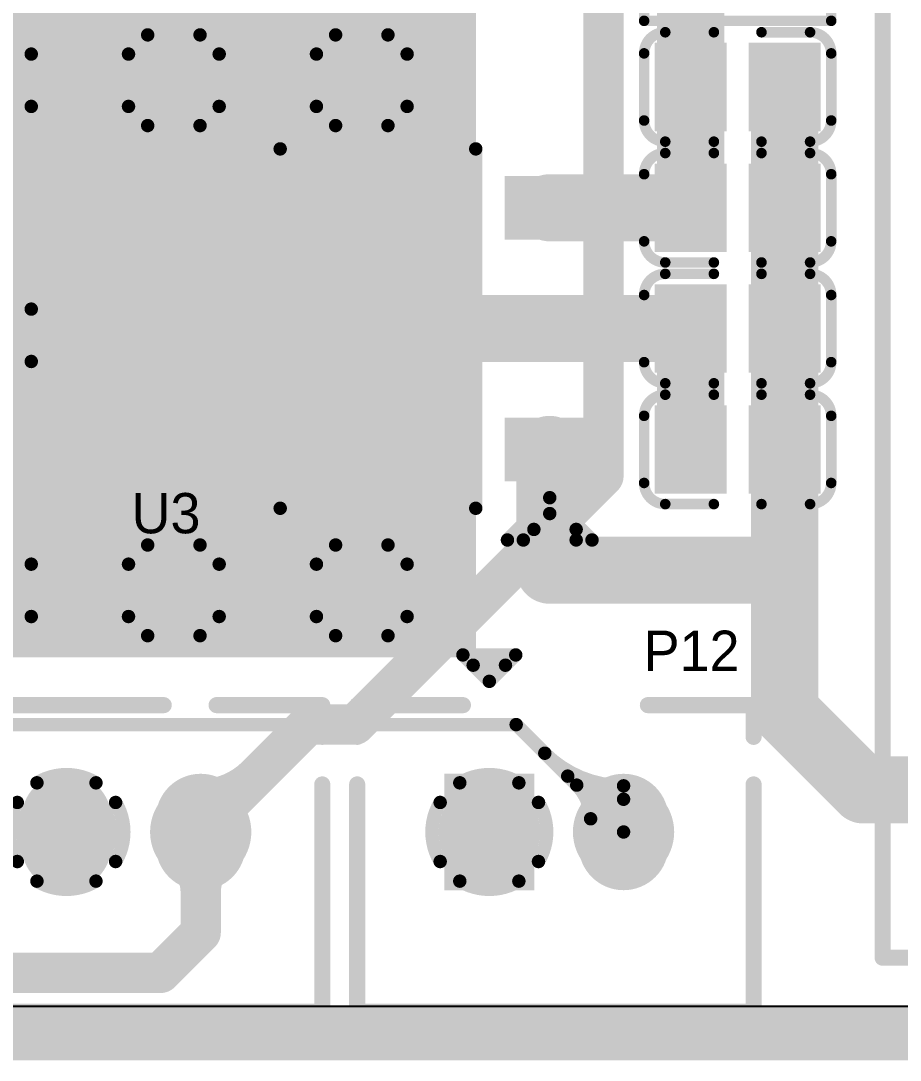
# Model space of a CAD drawing. Header units: millimetres. Extents: x 3.32 to 12.49, y 5.66 to 10.73.
# Drawn here: x 8.353 to 9.008, y 5.684 to 6.458 of the extents above; entities that cross this region are included whole.
import ezdxf

# ---------------------------------------------------------------- set-up
doc = ezdxf.new("R2010")
doc.units = ezdxf.units.MM
doc.header["$MEASUREMENT"] = 0
for name, color, linetype in [('BottomLayer', 5, 'Continuous'), ('BottomSolder', 6, 'Continuous'), ('InternalPlane1', 76, 'Continuous'), ('InternalPlane2', 16, 'Continuous'), ('KeepOutLayer', 6, 'Continuous'), ('MultiLayer', 9, 'Continuous'), ('PadHoleLayer', 156, 'Continuous'), ('TopLayer', 1, 'Continuous'), ('TopOverlay', 2, 'Continuous'), ('TopPaste', 8, 'Continuous'), ('TopSolder', 216, 'Continuous'), ('ViaHoleLayer', 16, 'Continuous')]:
    doc.layers.add(name, color=color, linetype=linetype)

# ---------------------------------------------------------------- blocks, each defined once
blk = doc.blocks.new('DC_DC_1X1_96')
at = {"layer": 'TopOverlay', "const_width": 0.012}
for points in [[(0.925, 0.625), (-0.125, 0.625)], [(0.925, 0.625), (0.925, -0.425)]]:
    blk.add_lwpolyline(points, dxfattribs=at)
at = {"layer": 'TopOverlay', "const_width": 0.006}
blk.add_lwpolyline([(0.922, 0.625, 1), (0.928, 0.625, 1)], format="xyb", close=True, dxfattribs=at)
blk.add_lwpolyline([(0.922, 0.625, 1), (0.928, 0.625, 1)], format="xyb", close=True, dxfattribs=at)
blk = doc.blocks.new('SOT_223_161')
at = {"layer": 'TopLayer'}
for points in [[(0.06496, 0.27753), (-0.06496, 0.27753), (0.06496, 0.21847), (-0.06496, 0.21847)], [(-0.07032, 0.02953), (-0.10969, 0.02953), (-0.07032, -0.02953), (-0.10969, -0.02953)], [(0.01969, 0.02953), (-0.01969, 0.02953), (0.01969, -0.02953), (-0.01969, -0.02953)], [(0.10969, 0.02953), (0.07032, 0.02953), (0.10969, -0.02953), (0.07032, -0.02953)]]:
    blk.add_solid(points, dxfattribs=at)
at = {"layer": 'TopOverlay', "const_width": 0.01}
for points in [[(-0.13386, 0.20079), (-0.13386, 0.05512)], [(-0.13386, 0.20079), (0.13386, 0.20079)], [(0.13386, 0.20079), (0.13386, 0.05512)], [(-0.13386, 0.05512), (0.13386, 0.05512)], [(-0.15748, 0.0315), (-0.12598, 0)], [(-0.15748, 0.0315), (-0.15748, -0.0315)], [(-0.15748, 0.01969), (-0.14961, 0.01181)], [(-0.15748, 0.01969), (-0.1378, 0)], [(-0.14961, 0.01181), (-0.14961, -0.01969)], [(-0.1378, 0), (-0.15748, -0.01969)], [(-0.12598, 0), (-0.15748, -0.0315)], [(-0.15748, -0.01969), (-0.15748, -0.0315)]]:
    blk.add_lwpolyline(points, dxfattribs=at)
at = {"layer": 'TopOverlay', "const_width": 0.005}
for points in [[(-0.13636, 0.20079, 1), (-0.13136, 0.20079, 1)], [(-0.13636, 0.20079, 1), (-0.13136, 0.20079, 1)], [(0.13136, 0.20079, 1), (0.13636, 0.20079, 1)], [(0.13136, 0.20079, 1), (0.13636, 0.20079, 1)], [(-0.13636, 0.05512, 1), (-0.13136, 0.05512, 1)], [(-0.13636, 0.05512, 1), (-0.13136, 0.05512, 1)], [(0.13136, 0.05512, 1), (0.13636, 0.05512, 1)], [(0.13136, 0.05512, 1), (0.13636, 0.05512, 1)], [(-0.15998, 0.0315, 1), (-0.15498, 0.0315, 1)], [(-0.15998, 0.0315, 1), (-0.15498, 0.0315, 1)], [(-0.15998, 0.01969, 1), (-0.15498, 0.01969, 1)], [(-0.15998, 0.01969, 1), (-0.15498, 0.01969, 1)], [(-0.15211, 0.01181, 1), (-0.14711, 0.01181, 1)], [(-0.15211, 0.01181, 1), (-0.14711, 0.01181, 1)], [(-0.1403, 0, 1), (-0.1353, 0, 1)], [(-0.1403, 0, 1), (-0.1353, 0, 1)], [(-0.12848, 0, 1), (-0.12348, 0, 1)], [(-0.12848, 0, 1), (-0.12348, 0, 1)], [(-0.15998, -0.01969, 1), (-0.15498, -0.01969, 1)], [(-0.15998, -0.01969, 1), (-0.15498, -0.01969, 1)], [(-0.15211, -0.01969, 1), (-0.14711, -0.01969, 1)], [(-0.15998, -0.0315, 1), (-0.15498, -0.0315, 1)], [(-0.15998, -0.0315, 1), (-0.15498, -0.0315, 1)], [(-0.15998, -0.0315, 1), (-0.15498, -0.0315, 1)]]:
    blk.add_lwpolyline(points, format="xyb", close=True, dxfattribs=at)
at = {"layer": 'TopPaste'}
for points in [[(0.06496, 0.27753), (-0.06496, 0.27753), (0.06496, 0.21847), (-0.06496, 0.21847)], [(-0.07032, 0.02953), (-0.10969, 0.02953), (-0.07032, -0.02953), (-0.10969, -0.02953)], [(0.01969, 0.02953), (-0.01969, 0.02953), (0.01969, -0.02953), (-0.01969, -0.02953)], [(0.10969, 0.02953), (0.07032, 0.02953), (0.10969, -0.02953), (0.07032, -0.02953)]]:
    blk.add_solid(points, dxfattribs=at)
at = {"layer": 'TopSolder'}
for points in [[(0.06896, 0.28153), (-0.06896, 0.28153), (0.06896, 0.21447), (-0.06896, 0.21447)], [(-0.06631, 0.03353), (-0.11368, 0.03353), (-0.06631, -0.03353), (-0.11368, -0.03353)], [(0.02369, 0.03353), (-0.02369, 0.03353), (0.02369, -0.03353), (-0.02369, -0.03353)], [(0.11368, 0.03353), (0.06631, 0.03353), (0.11368, -0.03353), (0.06631, -0.03353)]]:
    blk.add_solid(points, dxfattribs=at)
blk = doc.blocks.new('0805_L_193')
at = {"layer": 'TopLayer'}
for points in [[(-0.05787, -0.02894), (-0.0122, -0.02894), (-0.05787, 0.02894), (-0.0122, 0.02894)], [(0.0122, -0.02894), (0.05787, -0.02894), (0.0122, 0.02894), (0.05787, 0.02894)]]:
    blk.add_solid(points, dxfattribs=at)
at = {"layer": 'TopOverlay', "const_width": 0.00787}
for points in [[(0.06968, 0.04075), (-0.06968, 0.04075)], [(-0.06968, 0.04075), (-0.06968, -0.04075)], [(0.06968, 0.04075), (0.06968, -0.04075)], [(0.06968, -0.04075), (-0.06968, -0.04075)]]:
    blk.add_lwpolyline(points, dxfattribs=at)
at = {"layer": 'TopOverlay', "const_width": 0.00394}
for points in [[(-0.07165, 0.04075, 1), (-0.06772, 0.04075, 1)], [(-0.07165, 0.04075, 1), (-0.06772, 0.04075, 1)], [(0.06772, 0.04075, 1), (0.07165, 0.04075, 1)], [(0.06772, 0.04075, 1), (0.07165, 0.04075, 1)], [(-0.07165, -0.04075, 1), (-0.06772, -0.04075, 1)], [(-0.07165, -0.04075, 1), (-0.06772, -0.04075, 1)], [(0.06772, -0.04075, 1), (0.07165, -0.04075, 1)], [(0.06772, -0.04075, 1), (0.07165, -0.04075, 1)]]:
    blk.add_lwpolyline(points, format="xyb", close=True, dxfattribs=at)
at = {"layer": 'TopPaste'}
for points in [[(-0.05787, -0.02894), (-0.0122, -0.02894), (-0.05787, 0.02894), (-0.0122, 0.02894)], [(0.0122, -0.02894), (0.05787, -0.02894), (0.0122, 0.02894), (0.05787, 0.02894)]]:
    blk.add_solid(points, dxfattribs=at)
at = {"layer": 'TopSolder'}
for points in [[(-0.06187, -0.03294), (-0.0082, -0.03294), (-0.06187, 0.03294), (-0.0082, 0.03294)], [(0.0082, -0.03294), (0.06187, -0.03294), (0.0082, 0.03294), (0.06187, 0.03294)]]:
    blk.add_solid(points, dxfattribs=at)
blk = doc.blocks.new('0805_C_235')
at = {"layer": 'TopLayer'}
for points in [[(-0.05787, -0.02894), (-0.0122, -0.02894), (-0.05787, 0.02894), (-0.0122, 0.02894)], [(0.0122, -0.02894), (0.05787, -0.02894), (0.0122, 0.02894), (0.05787, 0.02894)]]:
    blk.add_solid(points, dxfattribs=at)
at = {"layer": 'TopOverlay', "const_width": 0.00787}
for points in [[(-0.06969, 0.025, -0.414214), (-0.05394, 0.04075)], [(0.05394, 0.04075, -0.414213), (0.06969, 0.025)], [(-0.05394, -0.04075, -0.414213), (-0.06969, -0.025)], [(0.06968, -0.025, -0.414214), (0.05394, -0.04075)]]:
    blk.add_lwpolyline(points, format="xyb", dxfattribs=at)
for points in [[(-0.01772, 0.04075), (-0.05394, 0.04075)], [(0.05394, 0.04075), (0.01772, 0.04075)], [(-0.06969, 0.025), (-0.06969, -0.025)], [(0.06968, 0.025), (0.06968, -0.025)], [(-0.01772, -0.04075), (-0.05394, -0.04075)], [(0.05394, -0.04075), (0.01772, -0.04075)]]:
    blk.add_lwpolyline(points, dxfattribs=at)
at = {"layer": 'TopOverlay', "const_width": 0.00394}
for points in [[(-0.05591, 0.04075, 1), (-0.05197, 0.04075, 1)], [(-0.05591, 0.04075, 1), (-0.05197, 0.04075, 1)], [(-0.01969, 0.04075, 1), (-0.01575, 0.04075, 1)], [(0.01575, 0.04075, 1), (0.01969, 0.04075, 1)], [(0.05197, 0.04075, 1), (0.05591, 0.04075, 1)], [(0.05197, 0.04075, 1), (0.05591, 0.04075, 1)], [(-0.07165, 0.025, 1), (-0.06772, 0.025, 1)], [(-0.07165, 0.025, 1), (-0.06772, 0.025, 1)], [(0.06772, 0.025, 1), (0.07165, 0.025, 1)], [(0.06772, 0.025, 1), (0.07165, 0.025, 1)], [(-0.07165, -0.025, 1), (-0.06772, -0.025, 1)], [(-0.07165, -0.025, 1), (-0.06772, -0.025, 1)], [(0.06772, -0.025, 1), (0.07165, -0.025, 1)], [(0.06772, -0.025, 1), (0.07165, -0.025, 1)], [(-0.05591, -0.04075, 1), (-0.05197, -0.04075, 1)], [(-0.05591, -0.04075, 1), (-0.05197, -0.04075, 1)], [(-0.01969, -0.04075, 1), (-0.01575, -0.04075, 1)], [(0.01575, -0.04075, 1), (0.01969, -0.04075, 1)], [(0.05197, -0.04075, 1), (0.05591, -0.04075, 1)], [(0.05197, -0.04075, 1), (0.05591, -0.04075, 1)]]:
    blk.add_lwpolyline(points, format="xyb", close=True, dxfattribs=at)
at = {"layer": 'TopPaste'}
for points in [[(-0.05787, -0.02894), (-0.0122, -0.02894), (-0.05787, 0.02894), (-0.0122, 0.02894)], [(0.0122, -0.02894), (0.05787, -0.02894), (0.0122, 0.02894), (0.05787, 0.02894)]]:
    blk.add_solid(points, dxfattribs=at)
at = {"layer": 'TopSolder'}
for points in [[(-0.06187, -0.03294), (-0.0082, -0.03294), (-0.06187, 0.03294), (-0.0082, 0.03294)], [(0.0082, -0.03294), (0.06187, -0.03294), (0.0082, 0.03294), (0.06187, 0.03294)]]:
    blk.add_solid(points, dxfattribs=at)
blk = doc.blocks.new('0805_C_236')
at = {"layer": 'TopLayer'}
for points in [[(-0.05787, -0.02894), (-0.0122, -0.02894), (-0.05787, 0.02894), (-0.0122, 0.02894)], [(0.0122, -0.02894), (0.05787, -0.02894), (0.0122, 0.02894), (0.05787, 0.02894)]]:
    blk.add_solid(points, dxfattribs=at)
at = {"layer": 'TopOverlay', "const_width": 0.00787}
for points in [[(-0.06969, 0.025, -0.414214), (-0.05394, 0.04075)], [(0.05394, 0.04075, -0.414213), (0.06969, 0.025)], [(-0.05394, -0.04075, -0.414213), (-0.06969, -0.025)], [(0.06968, -0.025, -0.414214), (0.05394, -0.04075)]]:
    blk.add_lwpolyline(points, format="xyb", dxfattribs=at)
for points in [[(-0.01772, 0.04075), (-0.05394, 0.04075)], [(0.05394, 0.04075), (0.01772, 0.04075)], [(-0.06969, 0.025), (-0.06969, -0.025)], [(0.06968, 0.025), (0.06968, -0.025)], [(-0.01772, -0.04075), (-0.05394, -0.04075)], [(0.05394, -0.04075), (0.01772, -0.04075)]]:
    blk.add_lwpolyline(points, dxfattribs=at)
at = {"layer": 'TopOverlay', "const_width": 0.00394}
for points in [[(-0.05591, 0.04075, 1), (-0.05197, 0.04075, 1)], [(-0.05591, 0.04075, 1), (-0.05197, 0.04075, 1)], [(-0.01969, 0.04075, 1), (-0.01575, 0.04075, 1)], [(0.01575, 0.04075, 1), (0.01969, 0.04075, 1)], [(0.05197, 0.04075, 1), (0.05591, 0.04075, 1)], [(0.05197, 0.04075, 1), (0.05591, 0.04075, 1)], [(-0.07165, 0.025, 1), (-0.06772, 0.025, 1)], [(-0.07165, 0.025, 1), (-0.06772, 0.025, 1)], [(0.06772, 0.025, 1), (0.07165, 0.025, 1)], [(0.06772, 0.025, 1), (0.07165, 0.025, 1)], [(-0.07165, -0.025, 1), (-0.06772, -0.025, 1)], [(-0.07165, -0.025, 1), (-0.06772, -0.025, 1)], [(0.06772, -0.025, 1), (0.07165, -0.025, 1)], [(0.06772, -0.025, 1), (0.07165, -0.025, 1)], [(-0.05591, -0.04075, 1), (-0.05197, -0.04075, 1)], [(-0.05591, -0.04075, 1), (-0.05197, -0.04075, 1)], [(-0.01969, -0.04075, 1), (-0.01575, -0.04075, 1)], [(0.01575, -0.04075, 1), (0.01969, -0.04075, 1)], [(0.05197, -0.04075, 1), (0.05591, -0.04075, 1)], [(0.05197, -0.04075, 1), (0.05591, -0.04075, 1)]]:
    blk.add_lwpolyline(points, format="xyb", close=True, dxfattribs=at)
at = {"layer": 'TopPaste'}
for points in [[(-0.05787, -0.02894), (-0.0122, -0.02894), (-0.05787, 0.02894), (-0.0122, 0.02894)], [(0.0122, -0.02894), (0.05787, -0.02894), (0.0122, 0.02894), (0.05787, 0.02894)]]:
    blk.add_solid(points, dxfattribs=at)
at = {"layer": 'TopSolder'}
for points in [[(-0.06187, -0.03294), (-0.0082, -0.03294), (-0.06187, 0.03294), (-0.0082, 0.03294)], [(0.0082, -0.03294), (0.06187, -0.03294), (0.0082, 0.03294), (0.06187, 0.03294)]]:
    blk.add_solid(points, dxfattribs=at)
blk = doc.blocks.new('0805_C_237')
at = {"layer": 'TopLayer'}
for points in [[(-0.05787, -0.02894), (-0.0122, -0.02894), (-0.05787, 0.02894), (-0.0122, 0.02894)], [(0.0122, -0.02894), (0.05787, -0.02894), (0.0122, 0.02894), (0.05787, 0.02894)]]:
    blk.add_solid(points, dxfattribs=at)
at = {"layer": 'TopOverlay', "const_width": 0.00787}
for points in [[(-0.06969, 0.025, -0.414214), (-0.05394, 0.04075)], [(0.05394, 0.04075, -0.414213), (0.06969, 0.025)], [(-0.05394, -0.04075, -0.414213), (-0.06969, -0.025)], [(0.06968, -0.025, -0.414214), (0.05394, -0.04075)]]:
    blk.add_lwpolyline(points, format="xyb", dxfattribs=at)
for points in [[(-0.01772, 0.04075), (-0.05394, 0.04075)], [(0.05394, 0.04075), (0.01772, 0.04075)], [(-0.06969, 0.025), (-0.06969, -0.025)], [(0.06968, 0.025), (0.06968, -0.025)], [(-0.01772, -0.04075), (-0.05394, -0.04075)], [(0.05394, -0.04075), (0.01772, -0.04075)]]:
    blk.add_lwpolyline(points, dxfattribs=at)
at = {"layer": 'TopOverlay', "const_width": 0.00394}
for points in [[(-0.05591, 0.04075, 1), (-0.05197, 0.04075, 1)], [(-0.05591, 0.04075, 1), (-0.05197, 0.04075, 1)], [(-0.01969, 0.04075, 1), (-0.01575, 0.04075, 1)], [(0.01575, 0.04075, 1), (0.01969, 0.04075, 1)], [(0.05197, 0.04075, 1), (0.05591, 0.04075, 1)], [(0.05197, 0.04075, 1), (0.05591, 0.04075, 1)], [(-0.07165, 0.025, 1), (-0.06772, 0.025, 1)], [(-0.07165, 0.025, 1), (-0.06772, 0.025, 1)], [(0.06772, 0.025, 1), (0.07165, 0.025, 1)], [(0.06772, 0.025, 1), (0.07165, 0.025, 1)], [(-0.07165, -0.025, 1), (-0.06772, -0.025, 1)], [(-0.07165, -0.025, 1), (-0.06772, -0.025, 1)], [(0.06772, -0.025, 1), (0.07165, -0.025, 1)], [(0.06772, -0.025, 1), (0.07165, -0.025, 1)], [(-0.05591, -0.04075, 1), (-0.05197, -0.04075, 1)], [(-0.05591, -0.04075, 1), (-0.05197, -0.04075, 1)], [(-0.01969, -0.04075, 1), (-0.01575, -0.04075, 1)], [(0.01575, -0.04075, 1), (0.01969, -0.04075, 1)], [(0.05197, -0.04075, 1), (0.05591, -0.04075, 1)], [(0.05197, -0.04075, 1), (0.05591, -0.04075, 1)]]:
    blk.add_lwpolyline(points, format="xyb", close=True, dxfattribs=at)
at = {"layer": 'TopPaste'}
for points in [[(-0.05787, -0.02894), (-0.0122, -0.02894), (-0.05787, 0.02894), (-0.0122, 0.02894)], [(0.0122, -0.02894), (0.05787, -0.02894), (0.0122, 0.02894), (0.05787, 0.02894)]]:
    blk.add_solid(points, dxfattribs=at)
at = {"layer": 'TopSolder'}
for points in [[(-0.06187, -0.03294), (-0.0082, -0.03294), (-0.06187, 0.03294), (-0.0082, 0.03294)], [(0.0082, -0.03294), (0.06187, -0.03294), (0.0082, 0.03294), (0.06187, 0.03294)]]:
    blk.add_solid(points, dxfattribs=at)
blk = doc.blocks.new('0805_C_238')
at = {"layer": 'TopLayer'}
for points in [[(-0.05787, -0.02894), (-0.0122, -0.02894), (-0.05787, 0.02894), (-0.0122, 0.02894)], [(0.0122, -0.02894), (0.05787, -0.02894), (0.0122, 0.02894), (0.05787, 0.02894)]]:
    blk.add_solid(points, dxfattribs=at)
at = {"layer": 'TopOverlay', "const_width": 0.00787}
for points in [[(-0.06969, 0.025, -0.414214), (-0.05394, 0.04075)], [(0.05394, 0.04075, -0.414213), (0.06969, 0.025)], [(-0.05394, -0.04075, -0.414213), (-0.06969, -0.025)], [(0.06968, -0.025, -0.414214), (0.05394, -0.04075)]]:
    blk.add_lwpolyline(points, format="xyb", dxfattribs=at)
for points in [[(-0.01772, 0.04075), (-0.05394, 0.04075)], [(0.05394, 0.04075), (0.01772, 0.04075)], [(-0.06969, 0.025), (-0.06969, -0.025)], [(0.06968, 0.025), (0.06968, -0.025)], [(-0.01772, -0.04075), (-0.05394, -0.04075)], [(0.05394, -0.04075), (0.01772, -0.04075)]]:
    blk.add_lwpolyline(points, dxfattribs=at)
at = {"layer": 'TopOverlay', "const_width": 0.00394}
for points in [[(-0.05591, 0.04075, 1), (-0.05197, 0.04075, 1)], [(-0.05591, 0.04075, 1), (-0.05197, 0.04075, 1)], [(-0.01969, 0.04075, 1), (-0.01575, 0.04075, 1)], [(0.01575, 0.04075, 1), (0.01969, 0.04075, 1)], [(0.05197, 0.04075, 1), (0.05591, 0.04075, 1)], [(0.05197, 0.04075, 1), (0.05591, 0.04075, 1)], [(-0.07165, 0.025, 1), (-0.06772, 0.025, 1)], [(-0.07165, 0.025, 1), (-0.06772, 0.025, 1)], [(0.06772, 0.025, 1), (0.07165, 0.025, 1)], [(0.06772, 0.025, 1), (0.07165, 0.025, 1)], [(-0.07165, -0.025, 1), (-0.06772, -0.025, 1)], [(-0.07165, -0.025, 1), (-0.06772, -0.025, 1)], [(0.06772, -0.025, 1), (0.07165, -0.025, 1)], [(0.06772, -0.025, 1), (0.07165, -0.025, 1)], [(-0.05591, -0.04075, 1), (-0.05197, -0.04075, 1)], [(-0.05591, -0.04075, 1), (-0.05197, -0.04075, 1)], [(-0.01969, -0.04075, 1), (-0.01575, -0.04075, 1)], [(0.01575, -0.04075, 1), (0.01969, -0.04075, 1)], [(0.05197, -0.04075, 1), (0.05591, -0.04075, 1)], [(0.05197, -0.04075, 1), (0.05591, -0.04075, 1)]]:
    blk.add_lwpolyline(points, format="xyb", close=True, dxfattribs=at)
at = {"layer": 'TopPaste'}
for points in [[(-0.05787, -0.02894), (-0.0122, -0.02894), (-0.05787, 0.02894), (-0.0122, 0.02894)], [(0.0122, -0.02894), (0.05787, -0.02894), (0.0122, 0.02894), (0.05787, 0.02894)]]:
    blk.add_solid(points, dxfattribs=at)
at = {"layer": 'TopSolder'}
for points in [[(-0.06187, -0.03294), (-0.0082, -0.03294), (-0.06187, 0.03294), (-0.0082, 0.03294)], [(0.0082, -0.03294), (0.06187, -0.03294), (0.0082, 0.03294), (0.06187, 0.03294)]]:
    blk.add_solid(points, dxfattribs=at)
blk = doc.blocks.new('TJC3_6A_293')
at = {"layer": 'BottomLayer', "const_width": 0.05906}
for points in [[(0.1, -0.00984), (0.1, 0.00984)], [(0.2, -0.00984), (0.2, 0.00984)], [(0.3, -0.00984), (0.3, 0.00984)], [(0.4, -0.00984), (0.4, 0.00984)], [(0.5, -0.00984), (0.5, 0.00984)]]:
    blk.add_lwpolyline(points, dxfattribs=at)
at = {"layer": 'BottomLayer', "const_width": 0.02953}
for points in [[(0.08524, 0.00984, 1), (0.11476, 0.00984, 1)], [(0.18524, 0.00984, 1), (0.21476, 0.00984, 1)], [(0.28524, 0.00984, 1), (0.31476, 0.00984, 1)], [(0.38524, 0.00984, 1), (0.41476, 0.00984, 1)], [(0.48524, 0.00984, 1), (0.51476, 0.00984, 1)], [(0.08524, -0.00984, 1), (0.11476, -0.00984, 1)], [(0.18524, -0.00984, 1), (0.21476, -0.00984, 1)], [(0.28524, -0.00984, 1), (0.31476, -0.00984, 1)], [(0.38524, -0.00984, 1), (0.41476, -0.00984, 1)], [(0.48524, -0.00984, 1), (0.51476, -0.00984, 1)]]:
    blk.add_lwpolyline(points, format="xyb", close=True, dxfattribs=at)
at = {"layer": 'BottomLayer'}
blk.add_solid([(0.02953, 0.03937), (-0.02953, 0.03937), (0.02953, -0.03937), (-0.02953, -0.03937)], dxfattribs=at)
at = {"layer": 'BottomSolder', "const_width": 0.06706}
for points in [[(0.1, -0.00984), (0.1, 0.00984)], [(0.2, -0.00984), (0.2, 0.00984)], [(0.3, -0.00984), (0.3, 0.00984)], [(0.4, -0.00984), (0.4, 0.00984)], [(0.5, -0.00984), (0.5, 0.00984)]]:
    blk.add_lwpolyline(points, dxfattribs=at)
at = {"layer": 'BottomSolder', "const_width": 0.03353}
for points in [[(0.08324, 0.00984, 1), (0.11676, 0.00984, 1)], [(0.18324, 0.00984, 1), (0.21676, 0.00984, 1)], [(0.28324, 0.00984, 1), (0.31676, 0.00984, 1)], [(0.38324, 0.00984, 1), (0.41676, 0.00984, 1)], [(0.48324, 0.00984, 1), (0.51676, 0.00984, 1)], [(0.08324, -0.00984, 1), (0.11676, -0.00984, 1)], [(0.18324, -0.00984, 1), (0.21676, -0.00984, 1)], [(0.28324, -0.00984, 1), (0.31676, -0.00984, 1)], [(0.38324, -0.00984, 1), (0.41676, -0.00984, 1)], [(0.48324, -0.00984, 1), (0.51676, -0.00984, 1)]]:
    blk.add_lwpolyline(points, format="xyb", close=True, dxfattribs=at)
at = {"layer": 'BottomSolder'}
blk.add_solid([(0.03353, 0.04337), (-0.03353, 0.04337), (0.03353, -0.04337), (-0.03353, -0.04337)], dxfattribs=at)
at = {"layer": 'InternalPlane1', "const_width": 0.01}
for points in [[(0.378, 0.03662, -0.277325), (0.422, 0.03662)], [(0.36338, -0.022, -0.277325), (0.36338, 0.022)], [(0.43662, 0.022, -0.277325), (0.43662, -0.022)], [(0.422, -0.03662, -0.277325), (0.378, -0.03662)]]:
    blk.add_lwpolyline(points, format="xyb", dxfattribs=at)
at = {"layer": 'InternalPlane1'}
for points, const_width in [([(0.3755, 0.03662, 1), (0.3805, 0.03662, 1)], 0.005), ([(0.4195, 0.03662, 1), (0.4245, 0.03662, 1)], 0.005), ([(-0.01886, 0, 1), (0.01886, 0, 1)], 0.03772), ([(0.08114, 0, 1), (0.11886, 0, 1)], 0.03772), ([(0.18114, 0, 1), (0.21886, 0, 1)], 0.03772), ([(0.28114, 0, 1), (0.31886, 0, 1)], 0.03772), ([(0.48114, 0, 1), (0.51886, 0, 1)], 0.03772), ([(0.36088, 0.022, 1), (0.36588, 0.022, 1)], 0.005), ([(0.43412, 0.022, 1), (0.43912, 0.022, 1)], 0.005), ([(0.36088, -0.022, 1), (0.36588, -0.022, 1)], 0.005), ([(0.43412, -0.022, 1), (0.43912, -0.022, 1)], 0.005), ([(0.3755, -0.03662, 1), (0.3805, -0.03662, 1)], 0.005), ([(0.4195, -0.03662, 1), (0.4245, -0.03662, 1)], 0.005)]:
    blk.add_lwpolyline(points, format="xyb", close=True, dxfattribs=dict(at, const_width=const_width))
at = {"layer": 'InternalPlane2', "const_width": 0.01}
for points in [[(0.278, 0.03662, -0.277325), (0.322, 0.03662)], [(0.26338, -0.022, -0.277325), (0.26338, 0.022)], [(0.33662, 0.022, -0.277325), (0.33662, -0.022)], [(0.322, -0.03662, -0.277325), (0.278, -0.03662)]]:
    blk.add_lwpolyline(points, format="xyb", dxfattribs=at)
at = {"layer": 'InternalPlane2'}
for points, const_width in [([(0.2755, 0.03662, 1), (0.2805, 0.03662, 1)], 0.005), ([(0.3195, 0.03662, 1), (0.3245, 0.03662, 1)], 0.005), ([(-0.01886, 0, 1), (0.01886, 0, 1)], 0.03772), ([(0.08114, 0, 1), (0.11886, 0, 1)], 0.03772), ([(0.18114, 0, 1), (0.21886, 0, 1)], 0.03772), ([(0.38114, 0, 1), (0.41886, 0, 1)], 0.03772), ([(0.48114, 0, 1), (0.51886, 0, 1)], 0.03772), ([(0.26088, 0.022, 1), (0.26588, 0.022, 1)], 0.005), ([(0.33412, 0.022, 1), (0.33912, 0.022, 1)], 0.005), ([(0.26088, -0.022, 1), (0.26588, -0.022, 1)], 0.005), ([(0.33412, -0.022, 1), (0.33912, -0.022, 1)], 0.005), ([(0.2755, -0.03662, 1), (0.2805, -0.03662, 1)], 0.005), ([(0.3195, -0.03662, 1), (0.3245, -0.03662, 1)], 0.005)]:
    blk.add_lwpolyline(points, format="xyb", close=True, dxfattribs=dict(at, const_width=const_width))
at = {"layer": 'MultiLayer', "const_width": 0.05906}
for points in [[(0.1, -0.00984), (0.1, 0.00984)], [(0.2, -0.00984), (0.2, 0.00984)], [(0.3, -0.00984), (0.3, 0.00984)], [(0.4, -0.00984), (0.4, 0.00984)], [(0.5, -0.00984), (0.5, 0.00984)]]:
    blk.add_lwpolyline(points, dxfattribs=at)
at = {"layer": 'MultiLayer', "const_width": 0.02953}
for points in [[(0.08524, 0.00984, 1), (0.11476, 0.00984, 1)], [(0.18524, 0.00984, 1), (0.21476, 0.00984, 1)], [(0.28524, 0.00984, 1), (0.31476, 0.00984, 1)], [(0.38524, 0.00984, 1), (0.41476, 0.00984, 1)], [(0.48524, 0.00984, 1), (0.51476, 0.00984, 1)], [(0.08524, -0.00984, 1), (0.11476, -0.00984, 1)], [(0.18524, -0.00984, 1), (0.21476, -0.00984, 1)], [(0.28524, -0.00984, 1), (0.31476, -0.00984, 1)], [(0.38524, -0.00984, 1), (0.41476, -0.00984, 1)], [(0.48524, -0.00984, 1), (0.51476, -0.00984, 1)]]:
    blk.add_lwpolyline(points, format="xyb", close=True, dxfattribs=at)
at = {"layer": 'MultiLayer'}
blk.add_solid([(0.02953, 0.03937), (-0.02953, 0.03937), (0.02953, -0.03937), (-0.02953, -0.03937)], dxfattribs=at)
at = {"layer": 'PadHoleLayer', "const_width": 0.01772}
for points in [[(-0.00886, 0, 1), (0.00886, 0, 1)], [(0.09114, 0, 1), (0.10886, 0, 1)], [(0.19114, 0, 1), (0.20886, 0, 1)], [(0.29114, 0, 1), (0.30886, 0, 1)], [(0.39114, 0, 1), (0.40886, 0, 1)], [(0.49114, 0, 1), (0.50886, 0, 1)]]:
    blk.add_lwpolyline(points, format="xyb", close=True, dxfattribs=at)
at = {"layer": 'TopLayer', "const_width": 0.05906}
for points in [[(0.1, -0.00984), (0.1, 0.00984)], [(0.2, -0.00984), (0.2, 0.00984)], [(0.3, -0.00984), (0.3, 0.00984)], [(0.4, -0.00984), (0.4, 0.00984)], [(0.5, -0.00984), (0.5, 0.00984)]]:
    blk.add_lwpolyline(points, dxfattribs=at)
at = {"layer": 'TopLayer', "const_width": 0.02953}
for points in [[(0.08524, 0.00984, 1), (0.11476, 0.00984, 1)], [(0.18524, 0.00984, 1), (0.21476, 0.00984, 1)], [(0.28524, 0.00984, 1), (0.31476, 0.00984, 1)], [(0.38524, 0.00984, 1), (0.41476, 0.00984, 1)], [(0.48524, 0.00984, 1), (0.51476, 0.00984, 1)], [(0.08524, -0.00984, 1), (0.11476, -0.00984, 1)], [(0.18524, -0.00984, 1), (0.21476, -0.00984, 1)], [(0.28524, -0.00984, 1), (0.31476, -0.00984, 1)], [(0.38524, -0.00984, 1), (0.41476, -0.00984, 1)], [(0.48524, -0.00984, 1), (0.51476, -0.00984, 1)]]:
    blk.add_lwpolyline(points, format="xyb", close=True, dxfattribs=at)
at = {"layer": 'TopLayer'}
blk.add_solid([(0.02953, 0.03937), (-0.02953, 0.03937), (0.02953, -0.03937), (-0.02953, -0.03937)], dxfattribs=at)
at = {"layer": 'TopOverlay'}
for points, const_width in [([(-0.01969, 0.13189), (0.01969, 0.13189)], 0.01), ([(-0.01969, 0.13189), (0, 0.1122)], 0.01), ([(0, 0.1122), (0.01969, 0.13189)], 0.01), ([(0.01203, 0.12424), (0.01969, 0.13189)], 0.01), ([(-0.01204, 0.12424), (0.01203, 0.12424)], 0.01), ([(-0.09843, 0.07087), (-0.09843, 0.09449)], 0.012), ([(-0.09843, 0.09449), (-0.01969, 0.09449)], 0.012), ([(0.01969, 0.09449), (0.47244, 0.09449)], 0.012), ([(0.51181, 0.09449), (0.59055, 0.09449)], 0.012), ([(0.59055, 0.07087), (0.59055, 0.09449)], 0.012), ([(-0.09843, -0.13386), (-0.09843, 0.03543)], 0.012), ([(0.59055, -0.13386), (0.59055, 0.03543)], 0.012), ([(-0.09843, -0.13386), (0.59055, -0.13386)], 0.012)]:
    blk.add_lwpolyline(points, dxfattribs=dict(at, const_width=const_width))
for points, const_width in [([(-0.02218, 0.13189, 1), (-0.01718, 0.13189, 1)], 0.005), ([(-0.02218, 0.13189, 1), (-0.01718, 0.13189, 1)], 0.005), ([(0.01718, 0.13189, 1), (0.02218, 0.13189, 1)], 0.005), ([(0.01718, 0.13189, 1), (0.02218, 0.13189, 1)], 0.005), ([(0.01718, 0.13189, 1), (0.02218, 0.13189, 1)], 0.005), ([(-0.01453, 0.12424, 1), (-0.00954, 0.12424, 1)], 0.005), ([(0.00953, 0.12424, 1), (0.01453, 0.12424, 1)], 0.005), ([(0.00953, 0.12424, 1), (0.01453, 0.12424, 1)], 0.005), ([(-0.0025, 0.1122, 1), (0.0025, 0.1122, 1)], 0.005), ([(-0.0025, 0.1122, 1), (0.0025, 0.1122, 1)], 0.005), ([(-0.10143, 0.09449, 1), (-0.09543, 0.09449, 1)], 0.006), ([(-0.10143, 0.09449, 1), (-0.09543, 0.09449, 1)], 0.006), ([(-0.02269, 0.09449, 1), (-0.01668, 0.09449, 1)], 0.006), ([(0.01669, 0.09449, 1), (0.02269, 0.09449, 1)], 0.006), ([(0.46944, 0.09449, 1), (0.47544, 0.09449, 1)], 0.006), ([(0.50881, 0.09449, 1), (0.51481, 0.09449, 1)], 0.006), ([(0.58755, 0.09449, 1), (0.59355, 0.09449, 1)], 0.006), ([(0.58755, 0.09449, 1), (0.59355, 0.09449, 1)], 0.006), ([(-0.10143, 0.07087, 1), (-0.09543, 0.07087, 1)], 0.006), ([(0.58755, 0.07087, 1), (0.59355, 0.07087, 1)], 0.006), ([(-0.10143, 0.03543, 1), (-0.09543, 0.03543, 1)], 0.006), ([(0.58755, 0.03543, 1), (0.59355, 0.03543, 1)], 0.006), ([(-0.10143, -0.13386, 1), (-0.09543, -0.13386, 1)], 0.006), ([(-0.10143, -0.13386, 1), (-0.09543, -0.13386, 1)], 0.006), ([(0.58755, -0.13386, 1), (0.59355, -0.13386, 1)], 0.006), ([(0.58755, -0.13386, 1), (0.59355, -0.13386, 1)], 0.006)]:
    blk.add_lwpolyline(points, format="xyb", close=True, dxfattribs=dict(at, const_width=const_width))
at = {"layer": 'TopSolder', "const_width": 0.06706}
for points in [[(0.1, -0.00984), (0.1, 0.00984)], [(0.2, -0.00984), (0.2, 0.00984)], [(0.3, -0.00984), (0.3, 0.00984)], [(0.4, -0.00984), (0.4, 0.00984)], [(0.5, -0.00984), (0.5, 0.00984)]]:
    blk.add_lwpolyline(points, dxfattribs=at)
at = {"layer": 'TopSolder', "const_width": 0.03353}
for points in [[(0.08324, 0.00984, 1), (0.11676, 0.00984, 1)], [(0.18324, 0.00984, 1), (0.21676, 0.00984, 1)], [(0.28324, 0.00984, 1), (0.31676, 0.00984, 1)], [(0.38324, 0.00984, 1), (0.41676, 0.00984, 1)], [(0.48324, 0.00984, 1), (0.51676, 0.00984, 1)], [(0.08324, -0.00984, 1), (0.11676, -0.00984, 1)], [(0.18324, -0.00984, 1), (0.21676, -0.00984, 1)], [(0.28324, -0.00984, 1), (0.31676, -0.00984, 1)], [(0.38324, -0.00984, 1), (0.41676, -0.00984, 1)], [(0.48324, -0.00984, 1), (0.51676, -0.00984, 1)]]:
    blk.add_lwpolyline(points, format="xyb", close=True, dxfattribs=at)
at = {"layer": 'TopSolder'}
blk.add_solid([(0.03353, 0.04337), (-0.03353, 0.04337), (0.03353, -0.04337), (-0.03353, -0.04337)], dxfattribs=at)
blk = doc.blocks.new('TJC3_2A_373')
at = {"layer": 'BottomLayer', "const_width": 0.05906}
blk.add_lwpolyline([(0.1, -0.00984), (0.1, 0.00984)], dxfattribs=at)
at = {"layer": 'BottomLayer', "const_width": 0.02953}
for points in [[(0.08524, 0.00984, 1), (0.11476, 0.00984, 1)], [(0.08524, -0.00984, 1), (0.11476, -0.00984, 1)]]:
    blk.add_lwpolyline(points, format="xyb", close=True, dxfattribs=at)
at = {"layer": 'BottomLayer'}
blk.add_solid([(0.02953, 0.03937), (-0.02953, 0.03937), (0.02953, -0.03937), (-0.02953, -0.03937)], dxfattribs=at)
at = {"layer": 'BottomSolder', "const_width": 0.06706}
blk.add_lwpolyline([(0.1, -0.00984), (0.1, 0.00984)], dxfattribs=at)
at = {"layer": 'BottomSolder', "const_width": 0.03353}
for points in [[(0.08324, 0.00984, 1), (0.11676, 0.00984, 1)], [(0.08324, -0.00984, 1), (0.11676, -0.00984, 1)]]:
    blk.add_lwpolyline(points, format="xyb", close=True, dxfattribs=at)
at = {"layer": 'BottomSolder'}
blk.add_solid([(0.03353, 0.04337), (-0.03353, 0.04337), (0.03353, -0.04337), (-0.03353, -0.04337)], dxfattribs=at)
at = {"layer": 'InternalPlane1', "const_width": 0.01}
for points in [[(-0.022, 0.03662, -0.277325), (0.022, 0.03662)], [(-0.03662, -0.022, -0.277325), (-0.03662, 0.022)], [(0.03662, 0.022, -0.277325), (0.03662, -0.022)], [(0.022, -0.03662, -0.277325), (-0.022, -0.03662)]]:
    blk.add_lwpolyline(points, format="xyb", dxfattribs=at)
at = {"layer": 'InternalPlane1'}
for points, const_width in [([(-0.0245, 0.03662, 1), (-0.0195, 0.03662, 1)], 0.005), ([(0.0195, 0.03662, 1), (0.0245, 0.03662, 1)], 0.005), ([(0.08114, 0, 1), (0.11886, 0, 1)], 0.03772), ([(-0.03912, 0.022, 1), (-0.03412, 0.022, 1)], 0.005), ([(0.03412, 0.022, 1), (0.03912, 0.022, 1)], 0.005), ([(-0.03912, -0.022, 1), (-0.03412, -0.022, 1)], 0.005), ([(0.03412, -0.022, 1), (0.03912, -0.022, 1)], 0.005), ([(-0.0245, -0.03662, 1), (-0.0195, -0.03662, 1)], 0.005), ([(0.0195, -0.03662, 1), (0.0245, -0.03662, 1)], 0.005)]:
    blk.add_lwpolyline(points, format="xyb", close=True, dxfattribs=dict(at, const_width=const_width))
at = {"layer": 'InternalPlane2', "const_width": 0.03772}
for points in [[(-0.01886, 0, 1), (0.01886, 0, 1)], [(0.08114, 0, 1), (0.11886, 0, 1)]]:
    blk.add_lwpolyline(points, format="xyb", close=True, dxfattribs=at)
at = {"layer": 'MultiLayer', "const_width": 0.05906}
blk.add_lwpolyline([(0.1, -0.00984), (0.1, 0.00984)], dxfattribs=at)
at = {"layer": 'MultiLayer', "const_width": 0.02953}
for points in [[(0.08524, 0.00984, 1), (0.11476, 0.00984, 1)], [(0.08524, -0.00984, 1), (0.11476, -0.00984, 1)]]:
    blk.add_lwpolyline(points, format="xyb", close=True, dxfattribs=at)
at = {"layer": 'MultiLayer'}
blk.add_solid([(0.02953, 0.03937), (-0.02953, 0.03937), (0.02953, -0.03937), (-0.02953, -0.03937)], dxfattribs=at)
at = {"layer": 'PadHoleLayer', "const_width": 0.01772}
for points in [[(-0.00886, 0, 1), (0.00886, 0, 1)], [(0.09114, 0, 1), (0.10886, 0, 1)]]:
    blk.add_lwpolyline(points, format="xyb", close=True, dxfattribs=at)
at = {"layer": 'TopLayer', "const_width": 0.05906}
blk.add_lwpolyline([(0.1, -0.00984), (0.1, 0.00984)], dxfattribs=at)
at = {"layer": 'TopLayer', "const_width": 0.02953}
for points in [[(0.08524, 0.00984, 1), (0.11476, 0.00984, 1)], [(0.08524, -0.00984, 1), (0.11476, -0.00984, 1)]]:
    blk.add_lwpolyline(points, format="xyb", close=True, dxfattribs=at)
at = {"layer": 'TopLayer'}
blk.add_solid([(0.02953, 0.03937), (-0.02953, 0.03937), (0.02953, -0.03937), (-0.02953, -0.03937)], dxfattribs=at)
at = {"layer": 'TopOverlay'}
for points, const_width in [([(-0.01969, 0.13189), (0.01969, 0.13189)], 0.01), ([(-0.01969, 0.13189), (0, 0.1122)], 0.01), ([(0, 0.1122), (0.01969, 0.13189)], 0.01), ([(0.01203, 0.12424), (0.01969, 0.13189)], 0.01), ([(-0.01204, 0.12424), (0.01203, 0.12424)], 0.01), ([(-0.09843, 0.09449), (-0.01969, 0.09449)], 0.012), ([(-0.09843, 0.07087), (-0.09843, 0.09449)], 0.012), ([(0.11811, 0.09449), (0.19685, 0.09449)], 0.012), ([(0.19685, 0.07087), (0.19685, 0.09449)], 0.012), ([(-0.09843, -0.13386), (-0.09843, 0.03543)], 0.012), ([(0.19685, -0.13386), (0.19685, 0.03543)], 0.012), ([(-0.09843, -0.13386), (0.19685, -0.13386)], 0.012)]:
    blk.add_lwpolyline(points, dxfattribs=dict(at, const_width=const_width))
for points, const_width in [([(-0.02218, 0.13189, 1), (-0.01718, 0.13189, 1)], 0.005), ([(-0.02218, 0.13189, 1), (-0.01718, 0.13189, 1)], 0.005), ([(0.01718, 0.13189, 1), (0.02218, 0.13189, 1)], 0.005), ([(0.01718, 0.13189, 1), (0.02218, 0.13189, 1)], 0.005), ([(0.01718, 0.13189, 1), (0.02218, 0.13189, 1)], 0.005), ([(-0.01453, 0.12424, 1), (-0.00954, 0.12424, 1)], 0.005), ([(0.00953, 0.12424, 1), (0.01453, 0.12424, 1)], 0.005), ([(0.00953, 0.12424, 1), (0.01453, 0.12424, 1)], 0.005), ([(-0.0025, 0.1122, 1), (0.0025, 0.1122, 1)], 0.005), ([(-0.0025, 0.1122, 1), (0.0025, 0.1122, 1)], 0.005), ([(-0.10143, 0.09449, 1), (-0.09543, 0.09449, 1)], 0.006), ([(-0.10143, 0.09449, 1), (-0.09543, 0.09449, 1)], 0.006), ([(-0.02269, 0.09449, 1), (-0.01668, 0.09449, 1)], 0.006), ([(0.11511, 0.09449, 1), (0.12111, 0.09449, 1)], 0.006), ([(0.19385, 0.09449, 1), (0.19985, 0.09449, 1)], 0.006), ([(0.19385, 0.09449, 1), (0.19985, 0.09449, 1)], 0.006), ([(-0.10143, 0.07087, 1), (-0.09543, 0.07087, 1)], 0.006), ([(0.19385, 0.07087, 1), (0.19985, 0.07087, 1)], 0.006), ([(-0.10143, 0.03543, 1), (-0.09543, 0.03543, 1)], 0.006), ([(0.19385, 0.03543, 1), (0.19985, 0.03543, 1)], 0.006), ([(-0.10143, -0.13386, 1), (-0.09543, -0.13386, 1)], 0.006), ([(-0.10143, -0.13386, 1), (-0.09543, -0.13386, 1)], 0.006), ([(0.19385, -0.13386, 1), (0.19985, -0.13386, 1)], 0.006), ([(0.19385, -0.13386, 1), (0.19985, -0.13386, 1)], 0.006)]:
    blk.add_lwpolyline(points, format="xyb", close=True, dxfattribs=dict(at, const_width=const_width))
at = {"layer": 'TopSolder', "const_width": 0.06706}
blk.add_lwpolyline([(0.1, -0.00984), (0.1, 0.00984)], dxfattribs=at)
at = {"layer": 'TopSolder', "const_width": 0.03353}
for points in [[(0.08324, 0.00984, 1), (0.11676, 0.00984, 1)], [(0.08324, -0.00984, 1), (0.11676, -0.00984, 1)]]:
    blk.add_lwpolyline(points, format="xyb", close=True, dxfattribs=at)
at = {"layer": 'TopSolder'}
blk.add_solid([(0.03353, 0.04337), (-0.03353, 0.04337), (0.03353, -0.04337), (-0.03353, -0.04337)], dxfattribs=at)

msp = doc.modelspace()

# ---------------------------------------------------------------- linework, layer by layer
at = {"layer": 'BottomLayer', "const_width": 0.03}
for points in [[(8.78701, 6.11866), (8.78701, 6.49366)], [(8.60201, 5.93366), (8.78701, 6.11866)], [(8.48701, 5.85366), (8.56701, 5.93366)], [(8.56701, 5.93366), (8.60201, 5.93366)], [(8.48701, 5.77866), (8.48701, 5.85366)], [(8.45701, 5.74866), (8.48701, 5.77866)], [(7.95201, 5.74866), (8.45701, 5.74866)]]:
    msp.add_lwpolyline(points, dxfattribs=at)
at = {"layer": 'BottomLayer'}
for points, const_width in [([(8.45451, 6.41366, 1), (8.47951, 6.41366, 1)], 0.025), ([(8.59451, 6.41366, 1), (8.61951, 6.41366, 1)], 0.025), ([(8.77951, 6.11866, 1), (8.79451, 6.11866, 1)], 0.015), ([(8.77951, 6.11866, 1), (8.79451, 6.11866, 1)], 0.015), ([(8.45451, 6.03366, 1), (8.47951, 6.03366, 1)], 0.025), ([(8.59451, 6.03366, 1), (8.61951, 6.03366, 1)], 0.025), ([(8.55951, 5.93366, 1), (8.57451, 5.93366, 1)], 0.015), ([(8.55951, 5.93366, 1), (8.57451, 5.93366, 1)], 0.015), ([(8.59451, 5.93366, 1), (8.60951, 5.93366, 1)], 0.015), ([(8.59451, 5.93366, 1), (8.60951, 5.93366, 1)], 0.015), ([(8.52111, 5.89526, 1), (8.53611, 5.89526, 1)], 0.015), ([(8.47951, 5.87803, 1), (8.49451, 5.87803, 1)], 0.015), ([(8.47951, 5.85366, 1), (8.49451, 5.85366, 1)], 0.015), ([(8.47951, 5.85366, 1), (8.49451, 5.85366, 1)], 0.015), ([(8.46924, 5.83355, 1), (8.48424, 5.83355, 1)], 0.015), ([(8.48978, 5.83355, 1), (8.50478, 5.83355, 1)], 0.015), ([(8.47951, 5.80875, 1), (8.49451, 5.80875, 1)], 0.015), ([(8.47951, 5.80875, 1), (8.49451, 5.80875, 1)], 0.015), ([(8.47951, 5.77866, 1), (8.49451, 5.77866, 1)], 0.015), ([(8.47951, 5.77866, 1), (8.49451, 5.77866, 1)], 0.015), ([(8.44951, 5.74866, 1), (8.46451, 5.74866, 1)], 0.015), ([(8.44951, 5.74866, 1), (8.46451, 5.74866, 1)], 0.015)]:
    msp.add_lwpolyline(points, format="xyb", close=True, dxfattribs=dict(at, const_width=const_width))
at = {"layer": 'BottomLayer', "const_width": 0.03}
for points in [[(8.52861, 5.89526, -0.198912), (8.48701, 5.87803)], [(8.47674, 5.83355, -0.198912), (8.48701, 5.80875)], [(8.48701, 5.80875, -0.198912), (8.49728, 5.83355)]]:
    msp.add_lwpolyline(points, format="xyb", dxfattribs=at)
at = {"layer": 'InternalPlane1'}
msp.add_line((9.46693, 5.72374), (4.66701, 5.72374), dxfattribs=at)
at = {"layer": 'InternalPlane1', "const_width": 0.034}
for points in [[(8.31001, 6.41366, 1), (8.34401, 6.41366, 1)], [(8.45001, 6.41366, 1), (8.48401, 6.41366, 1)], [(8.59001, 6.41366, 1), (8.62401, 6.41366, 1)], [(8.31001, 6.22366, 1), (8.34401, 6.22366, 1)], [(8.31001, 6.03366, 1), (8.34401, 6.03366, 1)], [(8.45001, 6.03366, 1), (8.48401, 6.03366, 1)], [(8.59001, 6.03366, 1), (8.62401, 6.03366, 1)]]:
    msp.add_lwpolyline(points, format="xyb", close=True, dxfattribs=at)
at = {"layer": 'InternalPlane1', "const_width": 0.04}
msp.add_lwpolyline([(3.98701, 5.70365), (12.16535, 5.70365)], dxfattribs=at)
at = {"layer": 'InternalPlane2'}
msp.add_line((9.46693, 5.72374), (4.66701, 5.72374), dxfattribs=at)
at = {"layer": 'InternalPlane2', "const_width": 0.01}
for points in [[(8.44751, 6.44744, -0.267949), (8.48651, 6.44744)], [(8.58751, 6.44744, -0.267949), (8.62651, 6.44744)], [(8.36078, 6.43316, -0.267949), (8.36078, 6.39416)], [(8.43323, 6.39416, -0.267949), (8.43323, 6.43316)], [(8.50078, 6.43316, -0.267949), (8.50078, 6.39416)], [(8.57323, 6.39416, -0.267949), (8.57323, 6.43316)], [(8.64078, 6.43316, -0.267949), (8.64078, 6.39416)], [(8.48651, 6.37989, -0.267949), (8.44751, 6.37989)], [(8.62651, 6.37989, -0.267949), (8.58751, 6.37989)], [(8.36078, 6.24316, -0.267949), (8.36078, 6.20416)], [(8.44751, 6.06744, -0.267949), (8.48651, 6.06744)], [(8.58751, 6.06744, -0.267949), (8.62651, 6.06744)], [(8.36078, 6.05316, -0.267949), (8.36078, 6.01416)], [(8.43323, 6.01416, -0.267949), (8.43323, 6.05316)], [(8.50078, 6.05316, -0.267949), (8.50078, 6.01416)], [(8.57323, 6.01416, -0.267949), (8.57323, 6.05316)], [(8.64078, 6.05316, -0.267949), (8.64078, 6.01416)], [(8.48651, 5.99989, -0.267949), (8.44751, 5.99989)], [(8.62651, 5.99989, -0.267949), (8.58751, 5.99989)]]:
    msp.add_lwpolyline(points, format="xyb", dxfattribs=at)
at = {"layer": 'InternalPlane2', "const_width": 0.005}
for points in [[(8.44501, 6.44744, 1), (8.45001, 6.44744, 1)], [(8.48401, 6.44744, 1), (8.48901, 6.44744, 1)], [(8.58501, 6.44744, 1), (8.59001, 6.44744, 1)], [(8.62401, 6.44744, 1), (8.62901, 6.44744, 1)], [(8.35828, 6.43316, 1), (8.36328, 6.43316, 1)], [(8.43073, 6.43316, 1), (8.43573, 6.43316, 1)], [(8.49828, 6.43316, 1), (8.50328, 6.43316, 1)], [(8.57073, 6.43316, 1), (8.57573, 6.43316, 1)], [(8.63828, 6.43316, 1), (8.64328, 6.43316, 1)], [(8.35828, 6.39416, 1), (8.36328, 6.39416, 1)], [(8.43073, 6.39416, 1), (8.43573, 6.39416, 1)], [(8.49828, 6.39416, 1), (8.50328, 6.39416, 1)], [(8.57073, 6.39416, 1), (8.57573, 6.39416, 1)], [(8.63828, 6.39416, 1), (8.64328, 6.39416, 1)], [(8.44501, 6.37989, 1), (8.45001, 6.37989, 1)], [(8.48401, 6.37989, 1), (8.48901, 6.37989, 1)], [(8.58501, 6.37989, 1), (8.59001, 6.37989, 1)], [(8.62401, 6.37989, 1), (8.62901, 6.37989, 1)], [(8.35828, 6.24316, 1), (8.36328, 6.24316, 1)], [(8.35828, 6.20416, 1), (8.36328, 6.20416, 1)], [(8.44501, 6.06744, 1), (8.45001, 6.06744, 1)], [(8.48401, 6.06744, 1), (8.48901, 6.06744, 1)], [(8.58501, 6.06744, 1), (8.59001, 6.06744, 1)], [(8.62401, 6.06744, 1), (8.62901, 6.06744, 1)], [(8.35828, 6.05316, 1), (8.36328, 6.05316, 1)], [(8.43073, 6.05316, 1), (8.43573, 6.05316, 1)], [(8.49828, 6.05316, 1), (8.50328, 6.05316, 1)], [(8.57073, 6.05316, 1), (8.57573, 6.05316, 1)], [(8.63828, 6.05316, 1), (8.64328, 6.05316, 1)], [(8.35828, 6.01416, 1), (8.36328, 6.01416, 1)], [(8.43073, 6.01416, 1), (8.43573, 6.01416, 1)], [(8.49828, 6.01416, 1), (8.50328, 6.01416, 1)], [(8.57073, 6.01416, 1), (8.57573, 6.01416, 1)], [(8.63828, 6.01416, 1), (8.64328, 6.01416, 1)], [(8.44501, 5.99989, 1), (8.45001, 5.99989, 1)], [(8.48401, 5.99989, 1), (8.48901, 5.99989, 1)], [(8.58501, 5.99989, 1), (8.59001, 5.99989, 1)], [(8.62401, 5.99989, 1), (8.62901, 5.99989, 1)]]:
    msp.add_lwpolyline(points, format="xyb", close=True, dxfattribs=at)
at = {"layer": 'InternalPlane2', "const_width": 0.04}
msp.add_lwpolyline([(3.98701, 5.70365), (12.16535, 5.70365)], dxfattribs=at)
at = {"layer": 'KeepOutLayer', "const_width": 0.01}
msp.add_lwpolyline([(3.98701, 5.70866), (12.16535, 5.70866)], dxfattribs=at)
at = {"layer": 'MultiLayer', "const_width": 0.025}
for points in [[(8.45451, 6.41366, 1), (8.47951, 6.41366, 1)], [(8.59451, 6.41366, 1), (8.61951, 6.41366, 1)], [(8.45451, 6.03366, 1), (8.47951, 6.03366, 1)], [(8.59451, 6.03366, 1), (8.61951, 6.03366, 1)]]:
    msp.add_lwpolyline(points, format="xyb", close=True, dxfattribs=at)
at = {"layer": 'TopLayer'}
for points, const_width in [([(8.85197, 6.40866), (8.85197, 6.49866)], 0.05), ([(8.85197, 6.31866), (8.85197, 6.40866)], 0.05), ([(8.92205, 6.31866), (8.92205, 6.40866)], 0.05), ([(8.74701, 6.31866), (8.85197, 6.31866)], 0.05), ([(8.92205, 6.22866), (8.92205, 6.31866)], 0.05), ([(8.49901, 6.22866), (8.74701, 6.22866)], 0.05), ([(8.74701, 6.22866), (8.85197, 6.22866)], 0.05), ([(8.85197, 6.13866), (8.85197, 6.22866)], 0.05), ([(8.92205, 6.13866), (8.92205, 6.22866)], 0.05), ([(8.74701, 6.04866), (8.74701, 6.13866)], 0.05), ([(8.92205, 6.04866), (8.92205, 6.13866)], 0.05), ([(8.74701, 6.04866), (8.92205, 6.04866)], 0.05), ([(8.92205, 5.94362), (8.92205, 6.04866)], 0.05), ([(8.92205, 5.94362), (8.98068, 5.88499)], 0.05), ([(8.23701, 5.93366), (8.72201, 5.93366)], 0.01), ([(8.72201, 5.93366), (8.80201, 5.85366)], 0.01), ([(8.98068, 5.88499), (9.12, 5.88499)], 0.05)]:
    msp.add_lwpolyline(points, dxfattribs=dict(at, const_width=const_width))
for points, const_width in [([(8.45451, 6.41366, 1), (8.47951, 6.41366, 1)], 0.025), ([(8.59451, 6.41366, 1), (8.61951, 6.41366, 1)], 0.025), ([(8.83947, 6.40866, 1), (8.86447, 6.40866, 1)], 0.025), ([(8.83947, 6.40866, 1), (8.86447, 6.40866, 1)], 0.025), ([(8.90955, 6.40866, 1), (8.93455, 6.40866, 1)], 0.025), ([(8.73451, 6.31866, 1), (8.75951, 6.31866, 1)], 0.025), ([(8.83947, 6.31866, 1), (8.86447, 6.31866, 1)], 0.025), ([(8.83947, 6.31866, 1), (8.86447, 6.31866, 1)], 0.025), ([(8.90955, 6.31866, 1), (8.93455, 6.31866, 1)], 0.025), ([(8.90955, 6.31866, 1), (8.93455, 6.31866, 1)], 0.025), ([(8.48651, 6.22866, 1), (8.51151, 6.22866, 1)], 0.025), ([(8.73451, 6.22866, 1), (8.75951, 6.22866, 1)], 0.025), ([(8.73451, 6.22866, 1), (8.75951, 6.22866, 1)], 0.025), ([(8.83947, 6.22866, 1), (8.86447, 6.22866, 1)], 0.025), ([(8.83947, 6.22866, 1), (8.86447, 6.22866, 1)], 0.025), ([(8.90955, 6.22866, 1), (8.93455, 6.22866, 1)], 0.025), ([(8.90955, 6.22866, 1), (8.93455, 6.22866, 1)], 0.025), ([(8.73451, 6.13866, 1), (8.75951, 6.13866, 1)], 0.025), ([(8.83947, 6.13866, 1), (8.86447, 6.13866, 1)], 0.025), ([(8.90955, 6.13866, 1), (8.93455, 6.13866, 1)], 0.025), ([(8.90955, 6.13866, 1), (8.93455, 6.13866, 1)], 0.025), ([(8.73451, 6.04866, 1), (8.75951, 6.04866, 1)], 0.025), ([(8.73451, 6.04866, 1), (8.75951, 6.04866, 1)], 0.025), ([(8.90955, 6.04866, 1), (8.93455, 6.04866, 1)], 0.025), ([(8.90955, 6.04866, 1), (8.93455, 6.04866, 1)], 0.025), ([(8.90955, 6.04866, 1), (8.93455, 6.04866, 1)], 0.025), ([(8.45451, 6.03366, 1), (8.47951, 6.03366, 1)], 0.025), ([(8.59451, 6.03366, 1), (8.61951, 6.03366, 1)], 0.025), ([(8.90955, 5.94362, 1), (8.93455, 5.94362, 1)], 0.025), ([(8.90955, 5.94362, 1), (8.93455, 5.94362, 1)], 0.025), ([(8.71951, 5.93366, 1), (8.72451, 5.93366, 1)], 0.005), ([(8.71951, 5.93366, 1), (8.72451, 5.93366, 1)], 0.005), ([(8.74083, 5.91233, 1), (8.74583, 5.91233, 1)], 0.005), ([(8.96818, 5.88499, 1), (8.99318, 5.88499, 1)], 0.025), ([(8.96818, 5.88499, 1), (8.99318, 5.88499, 1)], 0.025), ([(8.75791, 5.89526, 1), (8.76291, 5.89526, 1)], 0.005), ([(8.7646, 5.88857, 1), (8.7696, 5.88857, 1)], 0.005), ([(8.79951, 5.88803, 1), (8.80451, 5.88803, 1)], 0.005), ([(8.79951, 5.87803, 1), (8.80451, 5.87803, 1)], 0.005), ([(8.77498, 5.8635, 1), (8.77998, 5.8635, 1)], 0.005), ([(8.79951, 5.85366, 1), (8.80451, 5.85366, 1)], 0.005)]:
    msp.add_lwpolyline(points, format="xyb", close=True, dxfattribs=dict(at, const_width=const_width))
at = {"layer": 'TopLayer', "const_width": 0.01}
for points in [[(8.80201, 5.88803, -0.198912), (8.74333, 5.91233)], [(8.80201, 5.87803, -0.198912), (8.76041, 5.89526)], [(8.7671, 5.88857, -0.198912), (8.77748, 5.8635)]]:
    msp.add_lwpolyline(points, format="xyb", dxfattribs=at)
at = {"layer": 'TopLayer'}
msp.add_solid([(8.28201, 5.98366), (8.69201, 5.98366), (8.28201, 6.65366), (8.69201, 6.65366)], dxfattribs=at)
at = {"layer": 'ViaHoleLayer', "const_width": 0.014}
for points in [[(8.46001, 6.41366, 1), (8.47401, 6.41366, 1)], [(8.60001, 6.41366, 1), (8.61401, 6.41366, 1)], [(8.46001, 6.03366, 1), (8.47401, 6.03366, 1)], [(8.60001, 6.03366, 1), (8.61401, 6.03366, 1)]]:
    msp.add_lwpolyline(points, format="xyb", close=True, dxfattribs=at)

# ---------------------------------------------------------------- block references
for name, p, rotation in [('DC_DC_1X1_96', (9.92, 6.38499), 180), ('0805_L_193', (8.88701, 6.49866), 180), ('0805_C_238', (8.88701, 6.40866), 180), ('SOT_223_161', (8.74701, 6.22866), 90), ('0805_C_237', (8.88701, 6.31866), 180), ('0805_C_236', (8.88701, 6.22866), 180), ('0805_C_235', (8.88701, 6.13866), 180), ('TJC3_6A_293', (7.98701, 5.85366), 360)]:
    msp.add_blockref(name, p, dxfattribs=dict(rotation=rotation))
msp.add_blockref('TJC3_2A_373', (8.70201, 5.85366))

# ---------------------------------------------------------------- texts
at = {"layer": 'TopOverlay'}
for s, p in [('U3', (8.43551, 6.07616)), ('P12', (8.81701, 5.97366))]:
    msp.add_text(s, height=0.03, dxfattribs=at).set_placement(p)

doc.saveas('drawing.dxf')
